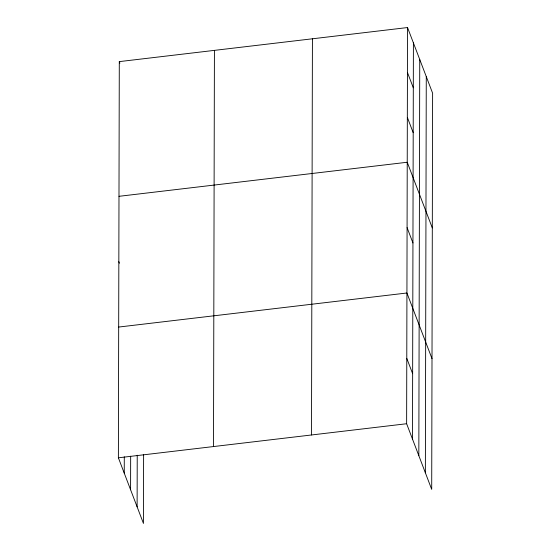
<?xml version="1.0" encoding="UTF-8"?>
<svg xmlns="http://www.w3.org/2000/svg" width="551" height="551" viewBox="0 0 551 551"><rect width="100%" height="100%" fill="white"/><g stroke="black" fill="none" stroke-linecap="round" stroke-linejoin="round"><path stroke-width="0.83" d="M143.618 454.637L143.46 523.45L118.382 457.798L119.298 61.616L407.54 27.55L432.618 93.202L431.702 489.384L406.631 423.733L407.54 27.55M124.251 473.144L124.285 456.807M130.587 489.749L130.663 456.2M137.116 506.851L137.233 455.243M213.506 446.558L214.422 50.375M311.508 434.973L312.424 38.79M412.492 439.085L413.408 42.902M418.829 455.684L419.745 59.501M425.365 472.786L426.274 76.603M118.988 196.314L407.23 162.249L432.301 227.907M118.685 327.053L406.934 292.994L432.005 358.646M118.382 457.798L406.631 423.733M407.437 72.45L413.305 87.802M407.334 117.349L413.202 132.701M407.086 227.625L412.947 242.97M406.783 358.364L412.644 373.716M119.298 61.616L119.884 63.151M118.837 261.684L119.422 263.22"/></g></svg>
